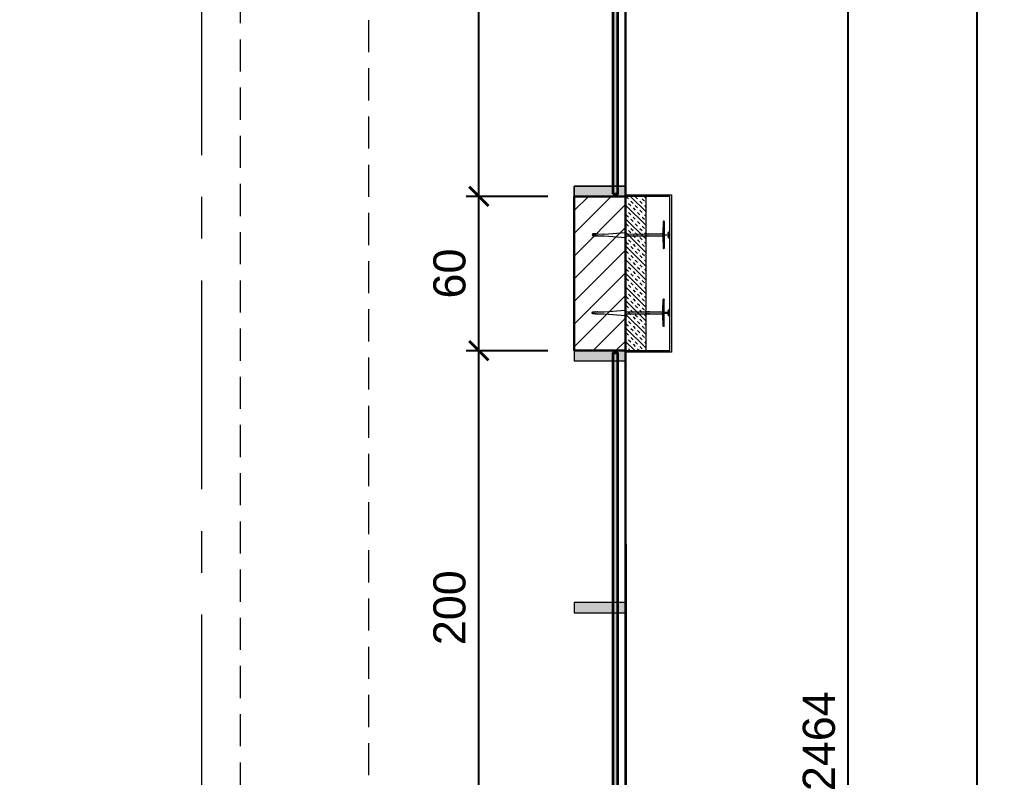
# Model space of a CAD drawing. Header units: centimetres. Extents: x 79741 to 85142, y -55119 to -48201.
# Drawn here: x 83832.7 to 84210.3, y -53174.5 to -52879.6 of the extents above; entities that cross this region are included whole.
import ezdxf

# ---------------------------------------------------------------- set-up
doc = ezdxf.new("R2010")
doc.units = ezdxf.units.CM
doc.header["$LTSCALE"] = 50
doc.header["$MEASUREMENT"] = 0
for name, pattern in [('AUSGEZOGEN', [0]), ('AXES', [2, 1.25, -0.25, 0.25, -0.25]), ('CACHE', [0.375, 0.25, -0.125]), ('CORNER', [20, 0, -20])]:
    doc.linetypes.add(name, pattern=pattern)
doc.layers.get('0').update_dxf_attribs({"color": 8})
for name, color, linetype in [('AXES', 10, 'AXES'), ('BORD', 5, 'Continuous'), ('COTE 50ème', 1, 'Continuous'), ('FASADA', 150, 'Continuous')]:
    doc.layers.add(name, color=color, linetype=linetype)
for name, color, linetype, lineweight in [('BETON CACHE', 4, 'CACHE', 5), ('ISOLATION', 252, 'Continuous', 0), ('MACONNERIE COUPE', 7, 'Continuous', 30), ('MACONNERIE HACHURE', 253, 'Continuous', 13), ('WD_Corner', 154, 'Continuous', 5), ('WD_Dowel', 154, 'Continuous', 5), ('WD_Text_Legende', 154, 'AUSGEZOGEN', 5)]:
    doc.layers.add(name, color=color, linetype=linetype, lineweight=lineweight)
doc.layers.add('FMULT', color=150, linetype='Continuous', plot=False)
doc.layers.add('WD_Assist1', color=6, linetype='CORNER', lineweight=0, plot=False)
doc.styles.add('RS_TXT_50', font='arial.ttf', dxfattribs={"height": 12.5})
doc.dimstyles.new('RS_50CM_LINEAIRE', dxfattribs={"dimscale": 5, "dimtxt": 12.5, "dimasz": 1.5, "dimexe": 1, "dimexo": 2.5, "dimgap": 1, "dimtad": 1, "dimdec": 1, "dimrnd": 0.5, "dimdsep": 46, "dimtxsty": 'RS_TXT_50', "dimblk1": 'ARCHTICK', "dimblk2": 'ARCHTICK', "dimsah": 1, "dimcen": 2.5, "dimdle": 1, "dimclrt": 4, "dimadec": 0, "dimazin": 2, "dimtfac": 1, "dimtdec": 1, "dimtix": 1, "dimtmove": 2, "dimatfit": 3, "dimfxl": 1, "dimtolj": 1, "dimtzin": 0, "dimarcsym": 0})

# ---------------------------------------------------------------- blocks, each defined once
blk = doc.blocks.new('A$Cb99fd45a')
at = {"layer": 'AXES', "lineweight": 5, "ltscale": 1.3}
blk.add_line((2040, -4150), (2040, -1058.41), dxfattribs=at)
blk = doc.blocks.new('ankeri')
at = {"layer": 'WD_Assist1'}
for p, q in [((-2.32, 5.2), (-2.54, 0.59)), ((-2.22, 5.3), (-2.32, 5.2)), ((-2, 5.3), (-2.22, 5.3)), ((-2, -5.3), (-2, 5.3)), ((-29.75, 0.39), (-30, 0)), ((-30, 0), (-29.75, -0.39)), ((-2.76, 0.39), (-29.75, 0.39)), ((-2.54, 0.59), (-2.76, 0.39)), ((-29.75, -0.39), (-2.76, -0.39)), ((-2.76, -0.39), (-2.54, -0.59)), ((-2.54, -0.59), (-2.32, -5.2)), ((-2.32, -5.2), (-2.22, -5.3)), ((-2.22, -5.3), (-2, -5.3))]:
    blk.add_line(p, q, dxfattribs=at)
at = {"layer": 'WD_Corner', "lineweight": 5}
blk.add_lwpolyline([(-2, 0.1), (-1.85, 0.1, -1), (-1.75, 0.1), (-0.25, 0.1, 0.185242), (-0.1, 0.55), (-0.1, 0.72), (-0.15, 0.73), (-0.15, 0.74), (-0.1, 0.75), (-0.1, 0.85), (-0.3, 0.85), (-0.3, 0.8), (-0.32, 0.8), (-0.33, 0.85), (-0.38, 0.85), (-0.5, 0.73), (-0.47, 0.68), (-0.48, 0.68), (-0.53, 0.7), (-0.54, 0.69), (-0.51, 0.65), (-0.54, 0.62), (-0.61, 0.69), (-0.4, 0.9), (-0.1, 0.9), (-0.1, 1.4), (0, 1.4), (0.05, 1.2), (0, 1.2), (0.05, 1.1), (0, 1.1), (0.25, 1), (0, 1), (0, -1), (0.25, -1), (0, -1.1), (0.05, -1.1), (0, -1.2), (0.05, -1.2), (0, -1.4), (-0.1, -1.4), (-0.1, -0.9), (-0.4, -0.9), (-0.61, -0.69), (-0.54, -0.62), (-0.51, -0.65), (-0.54, -0.69), (-0.53, -0.7), (-0.48, -0.68), (-0.47, -0.68), (-0.5, -0.73), (-0.38, -0.85), (-0.33, -0.85), (-0.32, -0.8), (-0.3, -0.8), (-0.3, -0.85), (-0.1, -0.85), (-0.1, -0.75), (-0.15, -0.74), (-0.15, -0.73), (-0.1, -0.72), (-0.1, -0.55, 0.185242), (-0.25, -0.1), (-1.75, -0.1, -1), (-1.85, -0.1), (-2, -0.1)], format="xyb", close=True, dxfattribs=at)
at = {"layer": 'WD_Dowel'}
for p, q in [((-2.32, 5.2), (-2.54, 0.74)), ((-2, 5.3), (-2.22, 5.3)), ((-2.11, 5.3), (-2.11, -5.3)), ((-2, 5.3), (-2, -5.3)), ((-29.75, 0.39), (-30, 0)), ((-30, 0), (-29.75, -0.39)), ((-28.88, 0.39), (-29.75, 0.39)), ((-29.47, 0.05), (-29.25, 0.09)), ((-29.47, 0.05), (-29.47, -0.05)), ((-29.25, 0.29), (-29.04, 0.37)), ((-29.25, 0.29), (-29.25, -0.29)), ((-28.88, 0.39), (-29.04, 0.34)), ((-29.04, 0.34), (-29.04, 0.37)), ((-28.82, 0.39), (-28.88, 0.39)), ((-28.82, 0.39), (-28.82, 0.34)), ((-28.82, 0.34), (-28.66, 0.39)), ((-28.61, 0.39), (-28.66, 0.39)), ((-28.61, 0.39), (-28.66, 0.39)), ((-28.61, 0.39), (-28.61, 0.34)), ((-28.61, 0.34), (-28.44, 0.39)), ((-28.39, 0.39), (-28.44, 0.39)), ((-28.39, 0.39), (-28.39, 0.34)), ((-28.39, 0.34), (-28.23, 0.39)), ((-28.17, 0.39), (-28.23, 0.39)), ((-28.17, 0.39), (-28.17, 0.34)), ((-28.17, 0.34), (-28.01, 0.39)), ((-27.96, 0.39), (-28.01, 0.39)), ((-27.96, 0.39), (-27.96, 0.34)), ((-27.96, 0.34), (-25.61, 0.39)), ((-25.56, 0.39), (-25.61, 0.39)), ((-25.56, 0.39), (-25.56, 0.34)), ((-25.56, 0.34), (-25.4, 0.39)), ((-25.34, 0.39), (-25.4, 0.39)), ((-25.34, 0.34), (-17.05, 0.99)), ((-25.34, 0.39), (-25.34, 0.34)), ((-17, 0.99), (-17.05, 0.99)), ((-17, 0.99), (-17, 0.34)), ((-17, 0.34), (-9.36, 0.39)), ((-9.3, 0.39), (-9.36, 0.39)), ((-9.3, 0.39), (-9.3, 0.34)), ((-9.3, 0.34), (-9.14, 0.39)), ((-9.09, 0.39), (-9.14, 0.39)), ((-9.09, 0.39), (-9.09, 0.34)), ((-9.09, 0.34), (-8.93, 0.39)), ((-8.87, 0.39), (-8.93, 0.39)), ((-8.87, 0.39), (-8.87, 0.34)), ((-8.87, 0.34), (-8.71, 0.39)), ((-8.66, 0.39), (-8.71, 0.39)), ((-8.66, 0.39), (-8.66, 0.34)), ((-8.66, 0.34), (-8.5, 0.39)), ((-8.44, 0.39), (-8.5, 0.39)), ((-8.44, 0.39), (-8.44, 0.34)), ((-8.44, 0.34), (-8.28, 0.39)), ((-8.23, 0.39), (-8.28, 0.39)), ((-8.23, 0.39), (-8.23, 0.34)), ((-8.23, 0.34), (-8.06, 0.39)), ((-8.01, 0.39), (-8.06, 0.39)), ((-8.01, 0.39), (-8.01, 0.34)), ((-8.01, 0.34), (-7.85, 0.39)), ((-7.79, 0.39), (-7.85, 0.39)), ((-7.79, 0.39), (-7.79, 0.34)), ((-7.79, 0.34), (-7.63, 0.39)), ((-7.58, 0.39), (-7.63, 0.39)), ((-7.58, 0.39), (-7.58, 0.34)), ((-7.58, 0.34), (-7.42, 0.39)), ((-7.42, 0.39), (-2.76, 0.39)), ((-2.54, 0.74), (-2.54, -0.74)), ((-2.54, 0.74), (-2.11, 0.74)), ((-2.11, 0.1), (-2.54, 0.1)), ((-2.11, 2.94), (-2.32, 2.94)), ((-2.32, 2.94), (-2.32, 0.74)), ((-2.32, 0.1), (-2.32, 0.74)), ((-29.75, -0.39), (-28.88, -0.39)), ((-29.25, -0.1), (-29.47, -0.05)), ((-29.25, -0.29), (-29.04, -0.37)), ((-29.04, -0.37), (-29.04, -0.34)), ((-29.04, -0.34), (-28.88, -0.39)), ((-28.82, -0.39), (-28.88, -0.39)), ((-28.82, -0.39), (-28.82, -0.34)), ((-28.82, -0.34), (-28.66, -0.39)), ((-28.61, -0.39), (-28.66, -0.39)), ((-28.61, -0.39), (-28.61, -0.34)), ((-28.61, -0.34), (-28.44, -0.39)), ((-28.39, -0.39), (-28.44, -0.39)), ((-28.39, -0.39), (-28.39, -0.34)), ((-28.39, -0.34), (-28.23, -0.39)), ((-28.17, -0.39), (-28.23, -0.39)), ((-28.17, -0.39), (-28.17, -0.34)), ((-28.17, -0.34), (-28.01, -0.39)), ((-27.96, -0.39), (-28.01, -0.39)), ((-27.96, -0.39), (-27.96, -0.34)), ((-27.96, -0.34), (-25.61, -0.39)), ((-25.56, -0.39), (-25.61, -0.39)), ((-25.56, -0.39), (-25.56, -0.34)), ((-25.56, -0.34), (-25.4, -0.39)), ((-25.34, -0.39), (-25.4, -0.39)), ((-25.34, -0.39), (-25.34, -0.34)), ((-25.34, -0.34), (-17.05, -0.99)), ((-17, -0.99), (-17.05, -0.99)), ((-17, -0.99), (-17, -0.34)), ((-17, -0.34), (-9.36, -0.39)), ((-9.3, -0.39), (-9.36, -0.39)), ((-9.3, -0.39), (-9.3, -0.34)), ((-9.3, -0.34), (-9.14, -0.39)), ((-9.09, -0.39), (-9.14, -0.39)), ((-9.09, -0.39), (-9.09, -0.34)), ((-9.09, -0.34), (-8.93, -0.39)), ((-8.87, -0.39), (-8.93, -0.39)), ((-8.87, -0.39), (-8.87, -0.34)), ((-8.87, -0.34), (-8.71, -0.39)), ((-8.66, -0.39), (-8.71, -0.39)), ((-8.66, -0.39), (-8.66, -0.34)), ((-8.66, -0.34), (-8.5, -0.39)), ((-8.44, -0.39), (-8.5, -0.39)), ((-8.44, -0.39), (-8.44, -0.34)), ((-8.44, -0.34), (-8.28, -0.39)), ((-8.23, -0.39), (-8.28, -0.39)), ((-8.23, -0.39), (-8.23, -0.34)), ((-8.23, -0.34), (-8.06, -0.39)), ((-8.01, -0.39), (-8.06, -0.39)), ((-8.01, -0.39), (-8.01, -0.34)), ((-8.01, -0.34), (-7.85, -0.39)), ((-7.79, -0.39), (-7.85, -0.39)), ((-7.79, -0.39), (-7.79, -0.34)), ((-7.79, -0.34), (-7.63, -0.39)), ((-7.58, -0.39), (-7.63, -0.39)), ((-7.58, -0.39), (-7.58, -0.34)), ((-7.58, -0.34), (-7.42, -0.39)), ((-7.42, -0.39), (-2.76, -0.39)), ((-2.11, -0.1), (-2.54, -0.1)), ((-2.54, -0.74), (-2.11, -0.74)), ((-2.54, -0.74), (-2.32, -5.2)), ((-2.32, -0.74), (-2.32, -0.1)), ((-2.22, -2.94), (-2.32, -0.74)), ((-2.11, -2.94), (-2.22, -2.94)), ((-2, -5.3), (-2.22, -5.3))]:
    blk.add_line(p, q, dxfattribs=at)
for centre, major_axis, start_param, end_param in [((-2.22, 5.2), (0.108, 0), 1.570796, 3.141593), ((-2.76, 0.59), (0.216, 0), -1.570795, 0), ((-2.76, -0.59), (-0.216, 0), 3.141593, 4.712389), ((-2.22, -5.2), (0.108, 0), 3.141593, 4.712389)]:
    blk.add_ellipse(centre, major_axis=major_axis, ratio=0.909091, start_param=start_param, end_param=end_param, dxfattribs=at)
blk = doc.blocks.new('_ArchTick')
at = {"color": 0, "linetype": 'ByBlock', "const_width": 0.15}
blk.add_lwpolyline([(-0.5, -0.5), (0.5, 0.5)], dxfattribs=at)
blk = doc.blocks.new('*D968')
at = {"layer": 'COTE 50ème', "color": 0, "lineweight": -2, "ltscale": 0.5, "transparency": 16777216}
for p, q in [((84011.52, -53213.46), (84011.52, -53003.46)), ((84038.31, -53008.46), (84006.52, -53008.46)), ((84036.13, -53208.46), (84006.52, -53208.46))]:
    blk.add_line(p, q, dxfattribs=at)
at = {"layer": 'Defpoints', "color": 0, "ltscale": 0.5, "transparency": 16777216}
for p in [(84011.52, -53008.46), (84050.81, -53008.46), (84048.63, -53208.46)]:
    blk.add_point(p, dxfattribs=at)
at = {"layer": 'COTE 50ème', "color": 0, "lineweight": -2, "ltscale": 0.5, "transparency": 16777216, "xscale": 7.5, "yscale": 7.5, "zscale": 7.5}
for p, rotation in [((84011.52, -53008.46), 90), ((84011.52, -53208.46), 270)]:
    blk.add_blockref('_ArchTick', p, dxfattribs=dict(at, rotation=rotation))
at = {"layer": 'COTE 50ème', "color": 4, "ltscale": 0.5, "transparency": 16777216, "insert": (84000.14, -53108.46), "char_height": 12.5, "attachment_point": 5, "rotation": 90, "style": 'RS_TXT_50'}
blk.add_mtext('\\A1;200', dxfattribs=at)
blk = doc.blocks.new('*D1089')
at = {"layer": 'COTE 50ème', "color": 0, "lineweight": -2, "ltscale": 0.5, "transparency": 16777216}
for p, q in [((84011.52, -53013.46), (84011.52, -52943.44)), ((84038.32, -52948.44), (84006.52, -52948.44)), ((84038.31, -53008.46), (84006.52, -53008.46))]:
    blk.add_line(p, q, dxfattribs=at)
at = {"layer": 'Defpoints', "color": 0, "ltscale": 0.5, "transparency": 16777216}
for p in [(84011.52, -52948.44), (84050.82, -52948.44), (84050.81, -53008.46)]:
    blk.add_point(p, dxfattribs=at)
at = {"layer": 'COTE 50ème', "color": 0, "lineweight": -2, "ltscale": 0.5, "transparency": 16777216, "xscale": 7.5, "yscale": 7.5, "zscale": 7.5}
for p, rotation in [((84011.52, -52948.44), 90), ((84011.52, -53008.46), 270)]:
    blk.add_blockref('_ArchTick', p, dxfattribs=dict(at, rotation=rotation))
at = {"layer": 'COTE 50ème', "color": 4, "ltscale": 0.5, "transparency": 16777216, "insert": (84000.14, -52978.45), "char_height": 12.5, "attachment_point": 5, "rotation": 90, "style": 'RS_TXT_50'}
blk.add_mtext('\\A1;60', dxfattribs=at)
blk = doc.blocks.new('*D1090')
at = {"layer": 'COTE 50ème', "color": 0, "lineweight": -2, "ltscale": 0.5, "transparency": 16777216}
for p, q in [((84011.52, -52953.44), (84011.52, -52743.44)), ((84039.16, -52748.44), (84006.52, -52748.44)), ((84038.32, -52948.44), (84006.52, -52948.44))]:
    blk.add_line(p, q, dxfattribs=at)
at = {"layer": 'Defpoints', "color": 0, "ltscale": 0.5, "transparency": 16777216}
for p in [(84011.52, -52748.44), (84051.66, -52748.44), (84050.82, -52948.44)]:
    blk.add_point(p, dxfattribs=at)
at = {"layer": 'COTE 50ème', "color": 0, "lineweight": -2, "ltscale": 0.5, "transparency": 16777216, "xscale": 7.5, "yscale": 7.5, "zscale": 7.5}
for p, rotation in [((84011.52, -52748.44), 90), ((84011.52, -52948.44), 270)]:
    blk.add_blockref('_ArchTick', p, dxfattribs=dict(at, rotation=rotation))
at = {"layer": 'COTE 50ème', "color": 4, "ltscale": 0.5, "transparency": 16777216, "insert": (84000.14, -52848.44), "char_height": 12.5, "attachment_point": 5, "rotation": 90, "style": 'RS_TXT_50'}
blk.add_mtext('\\A1;200', dxfattribs=at)
blk = doc.blocks.new('*D989')
at = {"layer": 'COTE 50ème', "color": 0, "lineweight": -2, "ltscale": 0.5, "transparency": 16777216}
for p, q in [((84155.31, -54397.4), (84155.31, -51923.36)), ((84081.15, -51928.36), (84160.31, -51928.36)), ((84081.15, -54392.4), (84160.31, -54392.4))]:
    blk.add_line(p, q, dxfattribs=at)
at = {"layer": 'Defpoints', "color": 0, "ltscale": 0.5, "transparency": 16777216}
for p in [(84068.65, -51928.36), (84155.31, -51928.36), (84068.65, -54392.4)]:
    blk.add_point(p, dxfattribs=at)
at = {"layer": 'COTE 50ème', "color": 0, "lineweight": -2, "ltscale": 0.5, "transparency": 16777216, "xscale": 7.5, "yscale": 7.5, "zscale": 7.5}
for p, rotation in [((84155.31, -51928.36), 90), ((84155.31, -54392.4), 270)]:
    blk.add_blockref('_ArchTick', p, dxfattribs=dict(at, rotation=rotation))
at = {"layer": 'COTE 50ème', "color": 4, "ltscale": 0.5, "transparency": 16777216, "insert": (84143.93, -53160.38), "char_height": 12.5, "attachment_point": 5, "rotation": 90, "style": 'RS_TXT_50'}
blk.add_mtext('\\A1;2464', dxfattribs=at)
blk = doc.blocks.new('*D993')
at = {"layer": 'COTE 50ème', "color": 0, "lineweight": -2, "ltscale": 0.5, "transparency": 16777216}
for p, q in [((84205.31, -49717.59), (84205.31, -54397.4)), ((83196.26, -49722.59), (84210.31, -49722.59)), ((84081.15, -54392.4), (84210.31, -54392.4))]:
    blk.add_line(p, q, dxfattribs=at)
at = {"layer": 'Defpoints', "color": 0, "ltscale": 0.5, "transparency": 16777216}
for p in [(83183.76, -49722.59), (84068.65, -54392.4), (84205.31, -54392.4)]:
    blk.add_point(p, dxfattribs=at)
at = {"layer": 'COTE 50ème', "color": 0, "lineweight": -2, "ltscale": 0.5, "transparency": 16777216, "xscale": 7.5, "yscale": 7.5, "zscale": 7.5}
for p, rotation in [((84205.31, -49722.59), 90), ((84205.31, -54392.4), 270)]:
    blk.add_blockref('_ArchTick', p, dxfattribs=dict(at, rotation=rotation))
at = {"layer": 'COTE 50ème', "color": 4, "ltscale": 0.5, "transparency": 16777216, "insert": (84193.93, -52057.5), "char_height": 12.5, "attachment_point": 5, "rotation": 90, "style": 'RS_TXT_50'}
blk.add_mtext('\\A1;4670', dxfattribs=at)

msp = doc.modelspace()

# ---------------------------------------------------------------- hatches: boundary and pattern name
at = {"layer": 'FASADA', "linetype": 'Continuous', "lineweight": 0}
for points in [[(84063.63, -52947.44), (84065.63, -52947.44), (84065.63, -52752.44), (84063.63, -52752.44)], [(84063.63, -53207.46), (84065.63, -53207.46), (84065.63, -53012.46), (84063.63, -53012.46)]]:
    msp.add_hatch(color=256, dxfattribs=at).paths.add_polyline_path(points)
at = {"layer": 'FASADA', "linetype": 'Continuous', "lineweight": 15}
for points in [[(84048.63, -52948.44), (84068.63, -52948.44), (84068.63, -52944.44), (84048.63, -52944.44)], [(84048.63, -52944.44), (84048.63, -52948.44), (84068.63, -52948.44), (84068.63, -52944.44)], [(84048.63, -53008.46), (84048.63, -53012.46), (84068.63, -53012.46), (84068.63, -53008.46)], [(84048.63, -53106.46), (84048.63, -53110.46), (84068.63, -53110.46), (84068.63, -53106.46)]]:
    msp.add_hatch(color=256, dxfattribs=at).paths.add_polyline_path(points)
at = {"layer": 'ISOLATION', "transparency": 33554687}
h = msp.add_hatch(dxfattribs=at)
h.set_pattern_fill('INSUL', color=256, scale=10, angle=314.9975)
h.set_pattern_definition([(314.997506, (134044.006, 16127.456), (2.65176585, 2.651535), []), (314.997506, (134044.89, 16128.34), (2.65176585, 2.651535), [1.25, -1.25]), (314.997506, (134045.774, 16129.2238), (2.65176585, 2.651535), [1.25, -1.25])])
h.paths.add_polyline_path([(84068.64, -52948.44), (84068.63, -53008.44), (84076.63, -53008.44), (84076.64, -52948.44)])
at = {"layer": 'MACONNERIE HACHURE'}
h = msp.add_hatch(dxfattribs=at)
h.set_pattern_fill('ANSI31', color=256, scale=50, style=0)
h.set_pattern_definition([(45, (6400.0336, 9369.2044), (-4.4194174, 4.4194174), [])])
h.paths.add_polyline_path([(80623.01, -49875.63), (80682.68, -49869.3), (80680.57, -49849.42), (80620.9, -49855.74)])
h.paths.add_polyline_path([(80881.56, -49848.21), (80941.23, -49841.89), (80939.12, -49822), (80879.45, -49828.32)])
h.paths.add_polyline_path([(81140.11, -49820.79), (81199.78, -49814.47), (81197.67, -49794.58), (81138, -49800.9)])
h.paths.add_polyline_path([(81398.66, -49793.37), (81458.33, -49787.05), (81456.22, -49767.16), (81396.55, -49773.48)])
h.paths.add_polyline_path([(81657.21, -49765.95), (81716.88, -49759.63), (81714.77, -49739.74), (81655.1, -49746.07)])
h.paths.add_polyline_path([(81841.05, -49746.46), (81898.64, -49740.35), (81898.61, -49720.24), (81838.94, -49726.57)])
h.paths.add_polyline_path([(81952.19, -49754.58), (82010.8, -49767.42), (82015.07, -49747.88), (81956.46, -49735.05)])
h.paths.add_polyline_path([(82206.17, -49810.19), (82264.78, -49823.02), (82269.06, -49803.49), (82210.45, -49790.65)])
h.paths.add_polyline_path([(82460.15, -49865.8), (82518.76, -49878.63), (82523.04, -49859.09), (82464.43, -49846.26)])
h.paths.add_polyline_path([(82668.7, -49876.19), (82726.79, -49861.17), (82721.78, -49841.81), (82663.69, -49856.83)])
h.paths.add_polyline_path([(82920.42, -49811.09), (82978.51, -49796.07), (82973.5, -49776.71), (82915.41, -49791.73)])
h.paths.add_polyline_path([(83169.5, -49736.5), (83211.92, -49778.93), (83226.06, -49764.79), (83183.64, -49722.36)])
h.paths.add_polyline_path([(83413.64, -49987.72), (83413.64, -50000.36), (83433.64, -50000.36), (83433.64, -49972.36), (83407.64, -49946.36), (83389.96, -49964.04)])
h.paths.add_polyline_path([(83413.64, -50200.36), (83413.64, -50260.36), (83433.64, -50260.36), (83433.64, -50200.36)])
h.paths.add_polyline_path([(83413.64, -50460.36), (83413.64, -50520.36), (83433.64, -50520.36), (83433.64, -50460.36)])
h.paths.add_polyline_path([(83413.64, -50720.36), (83413.64, -50780.36), (83433.64, -50780.36), (83433.64, -50720.36)])
h.paths.add_polyline_path([(83413.64, -50980.36), (83413.64, -51040.36), (83433.64, -51040.36), (83433.64, -50980.36)])
h.paths.add_polyline_path([(83413.64, -51240.36), (83413.64, -51300.36), (83433.64, -51300.36), (83433.64, -51240.36)])
h.paths.add_polyline_path([(83413.64, -51500.36), (83413.64, -51560.36), (83433.64, -51560.36), (83433.64, -51500.36)])
h.paths.add_polyline_path([(83908.27, -51911.41), (83966.69, -51925.07), (83971.25, -51905.6), (83912.82, -51891.93)])
h.paths.add_polyline_path([(83655.08, -51852.21), (83713.5, -51865.87), (83718.05, -51846.39), (83659.63, -51832.73)])
h.paths.add_polyline_path([(83401.88, -51793.01), (83460.31, -51806.67), (83464.86, -51787.2), (83406.44, -51773.53)])
h.paths.add_polyline_path([(84048.64, -53468.48), (83968.64, -53468.48), (83968.64, -53447.36), (83943.64, -53447.36), (83943.64, -53468.48), (83943.64, -53493.48), (84048.64, -53493.49)])
h.paths.add_polyline_path([(84048.63, -54248.55), (84048.63, -54308.55), (84068.63, -54308.55), (84068.63, -54248.55)])
h.paths.add_polyline_path([(84048.64, -53988.52), (84048.63, -54048.52), (84068.63, -54048.52), (84068.64, -53988.52)])
h.paths.add_polyline_path([(84048.64, -53728.5), (84048.63, -53788.5), (84068.63, -53788.5), (84068.64, -53728.5)])
h.paths.add_polyline_path([(84048.64, -53468.48), (84048.63, -53528.48), (84068.63, -53528.48), (84068.64, -53468.48)])
h.paths.add_polyline_path([(84048.64, -53208.46), (84048.63, -53268.46), (84068.63, -53268.46), (84068.64, -53208.46)])
h.paths.add_polyline_path([(84048.64, -52948.44), (84048.63, -53008.44), (84068.63, -53008.44), (84068.64, -52948.44)])
h.paths.add_polyline_path([(84048.64, -52688.42), (84048.63, -52748.42), (84068.63, -52748.42), (84068.64, -52688.42)])
h.paths.add_polyline_path([(84048.64, -52428.4), (84048.63, -52488.4), (84068.63, -52488.4), (84068.64, -52428.4)])
h.paths.add_polyline_path([(84048.64, -52168.38), (84048.63, -52228.38), (84068.63, -52228.38), (84068.64, -52168.38)])
h.paths.add_polyline_path([(84048.64, -51923.68), (84048.63, -51968.35), (84068.63, -51968.35), (84068.64, -51923.68)])
h.paths.add_polyline_path([(83313.57, -54372.36), (83253.57, -54372.36), (83253.57, -54392.36), (83313.57, -54392.36)])
h.paths.add_polyline_path([(83573.6, -54372.36), (83513.6, -54372.36), (83513.6, -54392.36), (83573.6, -54392.36)])
h.paths.add_polyline_path([(83833.62, -54372.36), (83773.62, -54372.36), (83773.62, -54392.36), (83833.62, -54392.36)])
h.paths.add_polyline_path([(84068.65, -54372.4), (84033.64, -54372.36), (84033.64, -54392.36), (84068.65, -54392.4)])
h.paths.add_polyline_path([(82968.66, -54232.4), (82908.66, -54232.4), (82908.66, -54252.4), (82968.66, -54252.4)])
h.paths.add_polyline_path([(82708.64, -54232.39), (82648.64, -54232.38), (82648.64, -54252.38), (82708.64, -54252.39)])
h.paths.add_polyline_path([(82508.64, -54232.37), (82393.7, -54232.36), (82393.7, -54252.36), (82508.64, -54252.37)])
h.paths.add_polyline_path([(82193.68, -54232.38), (82133.68, -54232.38), (82133.68, -54252.38), (82193.68, -54252.38)])
h.paths.add_polyline_path([(81933.66, -54232.37), (81873.66, -54232.36), (81873.66, -54252.36), (81933.66, -54252.37)])
h.paths.add_polyline_path([(81628.64, -54102.35), (81568.64, -54102.35), (81568.64, -54122.35), (81628.64, -54122.35)])
h.paths.add_polyline_path([(81368.64, -54102.39), (81308.64, -54102.38), (81308.64, -54122.38), (81368.64, -54122.39)])
h.paths.add_polyline_path([(81153.6, -54102.39), (81093.6, -54102.38), (81093.6, -54122.38), (81153.6, -54122.39)])
h.paths.add_polyline_path([(80893.6, -54102.38), (80833.6, -54102.37), (80833.6, -54122.37), (80893.6, -54122.38)])
h.paths.add_polyline_path([(80633.6, -54102.36), (80573.6, -54102.36), (80573.6, -54122.36), (80633.6, -54122.36)])
h.paths.add_polyline_path([(80360.32, -53895.53), (80357.04, -53835.61), (80337.07, -53836.71), (80340.35, -53896.62)])
h.paths.add_polyline_path([(80345.25, -53635.96), (80341.97, -53576.05), (80322, -53577.15), (80325.28, -53637.06)])
h.paths.add_polyline_path([(80330.18, -53376.4), (80326.9, -53316.49), (80306.93, -53317.58), (80310.21, -53377.49)])
h.paths.add_polyline_path([(80315.11, -53116.84), (80311.82, -53056.93), (80291.85, -53058.02), (80295.14, -53117.93)])
h.paths.add_polyline_path([(80353.91, -52358.91), (80372.43, -52301.84), (80353.4, -52295.67), (80334.89, -52352.74)])
h.paths.add_polyline_path([(80434.15, -52111.6), (80452.66, -52054.53), (80433.64, -52048.35), (80415.12, -52105.43)])
h.paths.add_polyline_path([(80281.71, -52598.79), (80281.71, -52538.79), (80261.71, -52538.79), (80261.71, -52598.79)])
h.paths.add_polyline_path([(80452.88, -52099.27), (80452.88, -52039.27), (80432.88, -52039.26), (80432.88, -52099.26)])
h.paths.add_polyline_path([(80431.63, -51838.27), (80425.28, -51778.61), (80405.4, -51780.72), (80411.74, -51840.39)])
h.paths.add_polyline_path([(80404.14, -51579.73), (80397.8, -51520.06), (80377.91, -51522.18), (80384.25, -51581.84)])
h.paths.add_polyline_path([(80372.05, -51323.31), (80372.08, -51263.31), (80352.08, -51263.3), (80352.05, -51323.3)])
h.paths.add_polyline_path([(80383.35, -51123.63), (80388.14, -51063.83), (80368.21, -51062.23), (80363.41, -51122.04)])
h.paths.add_polyline_path([(80404.13, -50864.47), (80408.93, -50804.66), (80388.99, -50803.06), (80384.2, -50862.87)])
h.paths.add_polyline_path([(80424.92, -50605.3), (80429.71, -50545.49), (80409.78, -50543.89), (80404.98, -50603.7)])
h.paths.add_polyline_path([(80445.7, -50346.13), (80450.5, -50286.32), (80430.56, -50284.72), (80425.77, -50344.53)])
h.paths.add_polyline_path([(80466.49, -50086.96), (80471.29, -50027.16), (80451.35, -50025.56), (80446.55, -50085.36)])
h.paths.add_polyline_path([(82609.89, -52528.86), (82613.64, -52528.86), (82613.64, -52526.36), (82609.89, -52526.36)], flags=17)
h.paths.add_polyline_path([(80433.64, -52017.36), (80433.64, -52037.36), (80533.64, -52037.36), (80533.64, -52017.36)])
h.paths.add_polyline_path([(81313.39, -52017.36), (81313.39, -52037.36), (81348.64, -52037.36), (81348.64, -52017.36)])
h.paths.add_polyline_path([(82129.64, -51780.36), (81793.64, -51780.36), (81793.64, -51760.36), (82129.64, -51760.36)])
h.paths.add_polyline_path([(81878.64, -50647.36), (81898.64, -50647.36), (81898.64, -50022.36), (81878.64, -50022.36)])
h.paths.add_polyline_path([(81878.64, -49972.36), (81898.64, -49972.36), (81898.64, -49722.36), (81878.64, -49722.36)])
h.paths.add_polyline_path([(82583.64, -49972.36), (82603.64, -49972.36), (82603.64, -49872.36), (82583.64, -49872.36)])
h.paths.add_polyline_path([(82583.64, -50647.36), (82603.64, -50647.36), (82603.64, -50022.36), (82583.64, -50022.36)])
h.paths.add_polyline_path([(82583.64, -51247.36), (82603.64, -51247.36), (82603.64, -50697.36), (82583.64, -50697.36)])
h.paths.add_polyline_path([(82453.64, -51780.36), (82733.64, -51780.36), (82733.64, -51760.36), (82603.64, -51760.36), (82603.64, -51297.36), (82583.64, -51297.36), (82583.64, -51760.36), (82453.64, -51760.36)])
h.paths.add_polyline_path([(83057.64, -51780.36), (83433.64, -51780.36), (83433.64, -51760.36), (83057.64, -51760.36)])
h.paths.add_polyline_path([(81368.64, -52087.36), (81388.64, -52087.36), (81388.64, -52037.36), (81368.64, -52037.36)])
h.paths.add_polyline_path([(81498.64, -52037.36), (81768.64, -52037.36), (81768.64, -52012.36), (81498.64, -52012.36)])
h.paths.add_polyline_path([(82733.64, -52082.36), (83003.64, -52082.36), (83003.64, -52057.36), (82733.64, -52057.36)])
h.paths.add_polyline_path([(81363.64, -53972.36), (81343.64, -53972.36), (81343.64, -53372.36), (81363.64, -53372.36)])
h.paths.add_polyline_path([(82488.64, -54252.36), (82508.64, -54252.36), (82508.64, -54122.36), (82488.64, -54122.36)])
h.paths.add_polyline_path([(82184.89, -53105.36), (82154.89, -53105.36), (82154.89, -53085.36), (82234.89, -53085.36), (82234.89, -53105.36), (82204.89, -53105.36), (82204.89, -53749.86), (82508.64, -53749.86), (82508.64, -54072.36), (82488.64, -54072.36), (82488.64, -53769.86), (82184.89, -53769.86)])
h.paths.add_polyline_path([(83133.64, -53417.36), (83818.64, -53417.36), (83818.64, -53397.36), (83133.64, -53397.36)])
h.paths.add_polyline_path([(82558.89, -53085.36), (82603.64, -53085.36), (82603.64, -53105.36), (82558.89, -53105.36)])
h.paths.add_polyline_path([(81768.64, -53323.36), (81788.64, -53323.36), (81788.64, -53105.36), (81830.89, -53105.36), (81830.89, -53085.36), (81788.64, -53085.36), (81788.64, -52847.36), (81768.64, -52847.36)])
h.paths.add_polyline_path([(81343.64, -53222.36), (81363.64, -53222.36), (81363.64, -52927.36), (81343.64, -52927.36)])
h.paths.add_polyline_path([(82344.89, -52786.36), (82344.89, -52876.36), (82603.64, -52876.36), (82603.64, -52896.36), (82184.89, -52896.36), (82184.89, -52721.86), (82204.89, -52721.86), (82204.89, -52876.36), (82324.89, -52876.36), (82324.89, -52786.36)])
h.paths.add_polyline_path([(82344.89, -52361.86), (82344.89, -52351.86), (82324.89, -52351.86), (82324.89, -52391.86), (82344.89, -52391.86), (82344.89, -52381.86), (82678.64, -52381.86), (82678.64, -52421.86), (82708.64, -52421.86), (82708.64, -52416.86), (82683.64, -52416.86), (82683.64, -52381.86), (82708.64, -52381.86), (82708.64, -52361.86), (82683.64, -52361.86), (82683.64, -52326.86), (82708.64, -52326.86), (82708.64, -52321.86), (82678.64, -52321.86), (82678.64, -52361.86)])
h.paths.add_polyline_path([(82436.14, -52528.86), (82436.14, -52526.36), (82429.89, -52526.36), (82429.89, -52528.86), (82433.64, -52528.86), (82433.64, -52656.36), (82436.14, -52656.36)], flags=17)
h.paths.add_polyline_path([(82344.89, -52526.36), (82349.89, -52526.36), (82349.89, -52528.86), (82347.39, -52528.86), (82347.39, -52656.36), (82344.89, -52656.36)], flags=17)
h.paths.add_polyline_path([(82524.89, -52528.86), (82524.89, -52526.36), (82518.64, -52526.36), (82518.64, -52528.86), (82522.39, -52528.86), (82522.39, -52656.36), (82524.89, -52656.36)], flags=17)
h.paths.add_polyline_path([(82433.64, -52526.36), (82438.64, -52526.36), (82438.64, -52528.86), (82436.14, -52528.86), (82436.14, -52656.36), (82433.64, -52656.36)], flags=17)
h.paths.add_polyline_path([(82522.39, -52526.36), (82527.39, -52526.36), (82527.39, -52528.86), (82524.89, -52528.86), (82524.89, -52656.36), (82522.39, -52656.36)], flags=17)
h.paths.add_polyline_path([(82436.14, -52214.86), (82436.14, -52217.36), (82429.89, -52217.36), (82429.89, -52214.86), (82433.64, -52214.86), (82433.64, -52082.36), (82436.14, -52082.36)], flags=17)
h.paths.add_polyline_path([(82344.89, -52217.36), (82349.89, -52217.36), (82349.89, -52214.86), (82347.39, -52214.86), (82347.39, -52082.36), (82344.89, -52082.36)], flags=17)
h.paths.add_polyline_path([(82524.89, -52214.86), (82524.89, -52217.36), (82518.64, -52217.36), (82518.64, -52214.86), (82522.39, -52214.86), (82522.39, -52082.36), (82524.89, -52082.36)], flags=17)
h.paths.add_polyline_path([(82433.64, -52217.36), (82438.64, -52217.36), (82438.64, -52214.86), (82436.14, -52214.86), (82436.14, -52082.36), (82433.64, -52082.36)], flags=17)
h.paths.add_polyline_path([(82613.64, -52214.86), (82613.64, -52217.36), (82607.39, -52217.36), (82607.39, -52214.86), (82611.14, -52214.86), (82611.14, -52107.36), (82613.64, -52107.36)])
h.paths.add_polyline_path([(82522.39, -52217.36), (82527.39, -52217.36), (82527.39, -52214.86), (82524.89, -52214.86), (82524.89, -52082.36), (82522.39, -52082.36)], flags=17)
h.paths.add_polyline_path([(82184.89, -52057.36), (82184.89, -52591.86), (82204.89, -52591.86), (82204.89, -52561.86), (82214.89, -52561.86), (82214.89, -52541.86), (82204.89, -52541.86), (82204.89, -52236.86), (82214.89, -52236.86), (82214.89, -52224.86), (82204.89, -52224.86), (82204.89, -52082.36), (82324.89, -52082.36), (82324.89, -52224.86), (82294.89, -52224.86), (82294.89, -52236.86), (82324.89, -52236.86), (82324.89, -52246.86), (82344.89, -52246.86), (82344.89, -52082.36), (82524.89, -52082.36), (82524.89, -52107.36), (82583.64, -52107.36), (82583.64, -52057.36)])
h.paths.add_polyline_path([(82638.64, -52797.36), (82638.64, -52637.36), (82733.64, -52637.36), (82733.64, -52562.36), (82708.64, -52562.36), (82709.05, -52627.36), (82638.64, -52627.36), (82638.64, -52541.36), (82708.64, -52541.36), (82708.64, -52526.36), (82613.64, -52526.36), (82613.64, -52656.36), (82344.89, -52656.36), (82344.89, -52491.86), (82324.89, -52491.86), (82324.89, -52541.86), (82304.89, -52541.86), (82304.89, -52561.86), (82324.89, -52561.86), (82324.89, -52686.36), (82344.89, -52686.36), (82344.89, -52676.36), (82613.64, -52676.36), (82613.64, -52797.36)])
h.paths.add_polyline_path([(83098.64, -52797.36), (83098.64, -52637.36), (83003.64, -52637.36), (83003.64, -52562.36), (83028.64, -52562.36), (83028.64, -52627.36), (83098.64, -52627.36), (83098.64, -52541.36), (83028.64, -52541.36), (83028.64, -52516.36), (83123.64, -52516.36), (83123.64, -52797.36)])
h.paths.add_polyline_path([(81863.64, -51297.36), (81863.64, -51457.36), (81768.64, -51457.36), (81768.64, -51532.36), (81793.64, -51532.36), (81793.64, -51467.36), (81863.64, -51467.36), (81863.64, -51553.36), (81793.64, -51553.36), (81793.64, -51578.36), (81888.64, -51578.36), (81888.64, -51297.36)])
h.paths.add_polyline_path([(81403.64, -51297.36), (81403.64, -51457.36), (81498.64, -51457.36), (81498.64, -51532.36), (81473.64, -51532.36), (81473.64, -51467.36), (81403.64, -51467.36), (81403.64, -51553.36), (81473.64, -51553.36), (81473.64, -51578.36), (81378.64, -51578.36), (81378.64, -51297.36)])
h.paths.add_polyline_path([(81446.97, -51192.36), (81403.64, -51192.36), (81403.64, -51152.36), (81446.97, -51152.36)])
h.paths.add_polyline_path([(81613.64, -51192.36), (81573.64, -51192.36), (81573.64, -51152.36), (81613.64, -51152.36)])
h.paths.add_polyline_path([(81820.3, -51192.36), (81863.64, -51192.36), (81863.64, -51152.36), (81820.3, -51152.36)])
h.paths.add_polyline_path([(81653.64, -51192.36), (81693.64, -51192.36), (81693.64, -51152.36), (81653.64, -51152.36)])
h.paths.add_polyline_path([(83055.3, -52902.36), (83098.64, -52902.36), (83098.64, -52942.36), (83055.3, -52942.36)])
h.paths.add_polyline_path([(82888.64, -52902.36), (82928.64, -52902.36), (82928.64, -52942.36), (82888.64, -52942.36)])
h.paths.add_polyline_path([(82681.97, -52902.36), (82638.64, -52902.36), (82638.64, -52942.36), (82681.97, -52942.36)])
h.paths.add_polyline_path([(82848.64, -52902.36), (82808.64, -52902.36), (82808.64, -52942.36), (82848.64, -52942.36)])
h.paths.add_polyline_path([(80296.75, -52797.36), (80276.78, -52798.46), (80280.06, -52858.37), (80300.23, -52857.2), (80297.85, -52817.36), (80533.64, -52817.36), (80533.64, -52797.36)])

# ---------------------------------------------------------------- linework, layer by layer
at = {"layer": 'BETON CACHE'}
msp.add_lwpolyline([(83918.64, -54392.36), (83968.64, -54392.36), (83968.64, -51912.36), (83918.64, -51912.36)], close=True, dxfattribs=at)
at = {"layer": 'BORD'}
msp.add_lwpolyline([(80433.64, -52048.35), (80263.64, -52572.36), (80340.53, -53896.61), (80573.6, -54122.36), (81873.64, -54122.36), (81873.64, -54252.36), (83098.64, -54252.36), (83098.64, -54392.36), (84068.64, -54392.36), (84068.64, -51928.35), (83435.64, -51780.36), (83435.64, -52048.35)], close=True, dxfattribs=at)
at = {"layer": 'FASADA', "linetype": 'Continuous', "lineweight": 35, "flags": 128}
for points in [[(84063.63, -52947.44), (84065.63, -52947.44), (84065.63, -52749.44), (84063.63, -52749.44)], [(84063.63, -53207.46), (84065.63, -53207.46), (84065.63, -53009.46), (84063.63, -53009.46)]]:
    msp.add_lwpolyline(points, close=True, dxfattribs=at)
at = {"layer": 'FASADA', "linetype": 'Continuous', "lineweight": 15, "flags": 128}
for points in [[(84048.63, -52948.44), (84048.63, -52944.44), (84068.63, -52944.44), (84068.63, -52948.44)], [(84048.63, -52944.44), (84048.63, -52948.44), (84068.63, -52948.44), (84068.63, -52944.44)], [(84048.63, -53008.46), (84048.63, -53012.46), (84068.63, -53012.46), (84068.63, -53008.46)], [(84048.63, -53106.46), (84048.63, -53110.46), (84068.63, -53110.46), (84068.63, -53106.46)]]:
    msp.add_lwpolyline(points, close=True, dxfattribs=at)
at = {"layer": 'FMULT', "ltscale": 0.5}
msp.add_lwpolyline([(83073.64, -51780.36), (83073.64, -52107.36), (83028.64, -52107.36), (83028.64, -52516.36), (83123.64, -52516.36), (83123.64, -52797.36), (83133.64, -52797.36), (83133.64, -53397.36), (83968.64, -53397.36), (83968.64, -53468.48), (84068.84, -53468.73), (84068.65, -51928.36), (83433.64, -51780.36)], close=True, dxfattribs=at)
at = {"layer": 'ISOLATION', "ltscale": 0.5}
msp.add_lwpolyline([(84068.64, -52948.44), (84068.63, -53008.44), (84076.63, -53008.44), (84076.64, -52948.44)], close=True, dxfattribs=at)
at = {"layer": 'MACONNERIE COUPE', "ltscale": 0.5}
msp.add_lwpolyline([(84048.64, -52948.44), (84048.63, -53008.44), (84068.63, -53008.44), (84068.64, -52948.44)], close=True, dxfattribs=at)
at = {"layer": 'WD_Corner', "lineweight": 5, "ltscale": 0.5}
msp.add_lwpolyline([(84068.83, -53008.14), (84068.83, -53008.44), (84085.88, -53008.44), (84085.89, -52948.44), (84068.84, -52948.44), (84068.84, -52948.69), (84068.64, -52948.69), (84068.64, -52947.84), (84086.49, -52947.84), (84086.48, -53009.04), (84068.63, -53009.04), (84068.63, -53008.14)], close=True, dxfattribs=at)

# ---------------------------------------------------------------- block references
at = {"layer": 'MACONNERIE COUPE', "lineweight": 5, "ltscale": 0.5}
msp.add_blockref('A$Cb99fd45a', (81863.64, -50862.36), dxfattribs=at)
at = {"layer": 'WD_Text_Legende', "rotation": 359.9975060501747}
msp.add_blockref('ankeri', (84085.64, -52963.44), dxfattribs=at)
at = {"layer": 'WD_Text_Legende', "xscale": -1, "rotation": 179.9975060501748}
msp.add_blockref('ankeri', (84085.63, -52993.74), dxfattribs=at)

# ---------------------------------------------------------------- dimensions: what is measured, and where the dimension line sits
at = {"layer": 'COTE 50ème', "ltscale": 0.5}
for base, p1, p2, picture, middle in [((84205.31, -54392.4), (83183.76, -49722.59), (84068.65, -54392.4), '*D993', (84193.93, -52057.5)), ((84155.31, -51928.36), (84068.65, -54392.4), (84068.65, -51928.36), '*D989', (84143.93, -53160.38)), ((84011.52, -52748.44), (84050.82, -52948.44), (84051.66, -52748.44), '*D1090', (84000.14, -52848.44)), ((84011.52, -52948.44), (84050.81, -53008.46), (84050.82, -52948.44), '*D1089', (84000.14, -52978.45)), ((84011.52, -53008.46), (84048.63, -53208.46), (84050.81, -53008.46), '*D968', (84000.14, -53108.46))]:
    dim = msp.add_linear_dim(base=base, p1=p1, p2=p2, angle=90, dimstyle='RS_50CM_LINEAIRE', dxfattribs=at)
    dim.commit()
    dim.dimension.update_dxf_attribs({"geometry": picture, "text_midpoint": middle})

doc.saveas('drawing.dxf')
